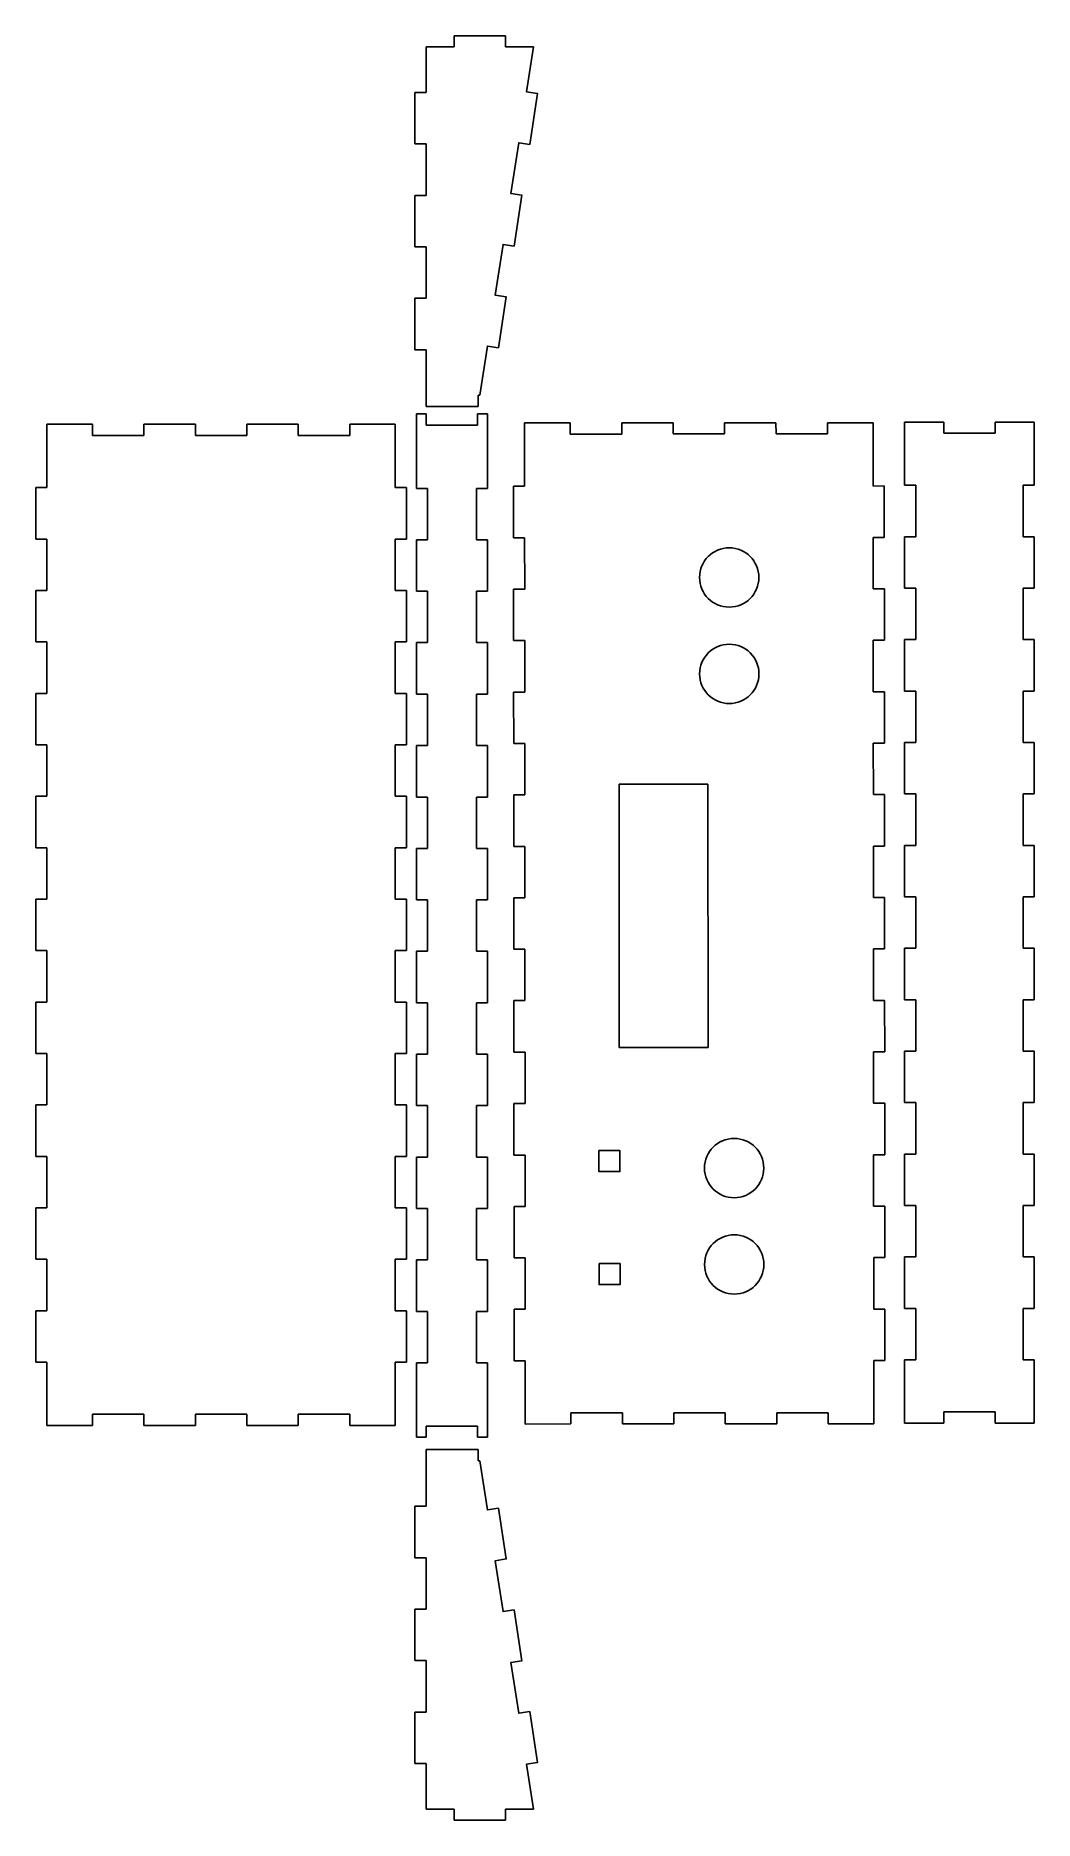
# Model space of a CAD drawing. Header units: millimetres. Extents: x -262 to 8, y -236 to 246.
import ezdxf

# ---------------------------------------------------------------- set-up
doc = ezdxf.new("R2010")
doc.units = ezdxf.units.MM
doc.header["$MEASUREMENT"] = 0
doc.layers.get('0').update_dxf_attribs({"linetype": 'CONTINUOUS'})
for name, color, linetype in [('back_outsideCutPath', 7, 'CONTINUOUS'), ('front_outsideCutPath', 7, 'CONTINUOUS'), ('left_outsideCutPath', 7, 'CONTINUOUS'), ('right_outsideCutPath', 7, 'CONTINUOUS'), ('top_outsideCutPath', 7, 'CONTINUOUS')]:
    doc.layers.add(name, color=color, linetype=linetype)

msp = doc.modelspace()

# ---------------------------------------------------------------- linework, layer by layer
at = {"linetype": 'Continuous'}
for p, q in [((-142.48, 145.8), (-142.48, 148.8)), ((-142.48, 148.8), (-142.02, 148.8)), ((-156.5, 143.77), (-159.11, 143.77)), ((-159.11, 140.77), (-159.11, 143.77)), ((-142.62, 140.77), (-156.5, 140.77)), ((-142.62, 143.77), (-139.95, 143.77)), ((-139.95, 140.77), (-139.95, 143.77)), ((-104.48, 43.9), (-80.48, 43.92)), ((-104.43, -27.1), (-104.48, 43.9)), ((-80.48, 43.92), (-80.43, -27.08)), ((-80.43, -27.08), (-104.43, -27.1)), ((-32.79, -83.78), (-35.79, -83.78)), ((-159.11, -129.23), (-159.11, -132.23)), ((-142.62, -129.23), (-156.5, -129.23)), ((-139.95, -129.23), (-139.95, -132.23)), ((-83.11, -125.63), (-83.11, -125.63)), ((-156.5, -132.23), (-159.11, -132.23)), ((-142.62, -132.23), (-139.95, -132.23)), ((-142.49, -135.54), (-142.49, -138.54)), ((-142.49, -138.54), (-142.03, -138.54))]:
    msp.add_line(p, q, dxfattribs=at)
for points in [[(-109.88, -54.9), (-109.88, -60.55), (-104.22, -60.55), (-104.23, -54.89)], [(-109.86, -85.38), (-109.86, -91.03), (-104.2, -91.03), (-104.21, -85.37)]]:
    msp.add_lwpolyline(points, close=True, dxfattribs=at)
for centre in [(-74.76, 99.67), (-74.74, 73.67), (-73.43, -59.62), (-73.41, -85.62)]:
    msp.add_circle(centre, 8, dxfattribs=at)
at = {"layer": 'back_outsideCutPath'}
for p, q in [((-156.5, 140.77), (-156.5, 143.77)), ((-142.62, 143.77), (-142.62, 140.77)), ((-27.47, 141.6), (-27.47, 124.54)), ((-16.91, 141.6), (-27.47, 141.6)), ((-16.91, 138.6), (-16.91, 141.6)), ((7.53, 141.6), (-3.04, 141.6)), ((-3.04, 141.6), (-3.04, 138.6)), ((7.53, 124.54), (7.53, 141.6)), ((-3.04, 138.6), (-16.91, 138.6)), ((-27.47, 124.54), (-24.47, 124.54)), ((-24.47, 124.54), (-24.47, 110.67)), ((4.53, 110.67), (4.53, 124.54)), ((4.53, 124.54), (7.53, 124.54)), ((-24.47, 110.67), (-27.47, 110.67)), ((-27.47, 110.67), (-27.47, 96.79)), ((7.53, 110.67), (4.53, 110.67)), ((7.53, 96.79), (7.53, 110.67)), ((-27.47, 96.79), (-24.47, 96.79)), ((-24.47, 96.79), (-24.47, 82.92)), ((4.53, 82.92), (4.53, 96.79)), ((4.53, 96.79), (7.53, 96.79)), ((-24.47, 82.92), (-27.47, 82.92)), ((-27.47, 82.92), (-27.47, 69.04)), ((7.53, 82.92), (4.53, 82.92)), ((7.53, 69.04), (7.53, 82.92)), ((-27.47, 69.04), (-24.47, 69.04)), ((-24.47, 69.04), (-24.47, 55.17)), ((4.53, 55.17), (4.53, 69.04)), ((4.53, 69.04), (7.53, 69.04)), ((-24.47, 55.17), (-27.47, 55.17)), ((-27.47, 55.17), (-27.47, 41.29)), ((7.53, 55.17), (4.53, 55.17)), ((7.53, 41.29), (7.53, 55.17)), ((-27.47, 41.29), (-24.47, 41.29)), ((-24.47, 41.29), (-24.47, 27.42)), ((4.53, 27.42), (4.53, 41.29)), ((4.53, 41.29), (7.53, 41.29)), ((-24.47, 27.42), (-27.47, 27.42)), ((-27.47, 27.42), (-27.47, 13.54)), ((7.53, 27.42), (4.53, 27.42)), ((7.53, 13.54), (7.53, 27.42)), ((-27.47, 13.54), (-24.47, 13.54)), ((-24.47, 13.54), (-24.47, -0.33)), ((4.53, -0.33), (4.53, 13.54)), ((4.53, 13.54), (7.53, 13.54)), ((-24.47, -0.33), (-27.47, -0.33)), ((-27.47, -0.33), (-27.47, -14.21)), ((7.53, -0.33), (4.53, -0.33)), ((7.53, -14.21), (7.53, -0.33)), ((-27.47, -14.21), (-24.47, -14.21)), ((-24.47, -14.21), (-24.47, -28.08)), ((4.53, -28.08), (4.53, -14.21)), ((4.53, -14.21), (7.53, -14.21)), ((-24.47, -28.08), (-27.47, -28.08)), ((-27.47, -28.08), (-27.47, -41.96)), ((7.53, -28.08), (4.53, -28.08)), ((7.53, -41.96), (7.53, -28.08)), ((-27.47, -41.96), (-24.47, -41.96)), ((-24.47, -41.96), (-24.47, -55.83)), ((4.53, -55.83), (4.53, -41.96)), ((4.53, -41.96), (7.53, -41.96)), ((-24.47, -55.83), (-27.47, -55.83)), ((-27.47, -55.83), (-27.47, -69.71)), ((7.53, -55.83), (4.53, -55.83)), ((7.53, -69.71), (7.53, -55.83)), ((-27.47, -69.71), (-24.47, -69.71)), ((-24.47, -69.71), (-24.47, -83.58)), ((4.53, -83.58), (4.53, -69.71)), ((4.53, -69.71), (7.53, -69.71)), ((-24.47, -83.58), (-27.47, -83.58)), ((-27.47, -83.58), (-27.47, -97.46)), ((7.53, -83.58), (4.53, -83.58)), ((7.53, -97.46), (7.53, -83.58)), ((-27.47, -97.46), (-24.47, -97.46)), ((-24.47, -97.46), (-24.47, -111.33)), ((4.53, -111.33), (4.53, -97.46)), ((4.53, -97.46), (7.53, -97.46)), ((-24.47, -111.33), (-27.47, -111.33)), ((-27.47, -111.33), (-27.47, -128.4)), ((7.53, -111.33), (4.53, -111.33)), ((7.53, -128.4), (7.53, -111.33)), ((-27.47, -128.4), (-16.91, -128.4)), ((-16.91, -128.4), (-16.91, -125.4)), ((-16.91, -125.4), (-3.04, -125.4)), ((-3.04, -125.4), (-3.04, -128.4)), ((-3.04, -128.4), (7.53, -128.4))]:
    msp.add_line(p, q, dxfattribs=at)
at = {"layer": 'front_outsideCutPath'}
for p, q in [((-159.11, 140.77), (-159.11, 123.71)), ((-139.95, 123.71), (-139.95, 140.77)), ((-159.11, 123.71), (-156.11, 123.71)), ((-156.11, 123.71), (-156.11, 109.84)), ((-142.95, 109.84), (-142.95, 123.71)), ((-142.95, 123.71), (-139.95, 123.71)), ((-156.11, 109.84), (-159.11, 109.84)), ((-159.11, 109.84), (-159.11, 95.96)), ((-139.95, 109.84), (-142.95, 109.84)), ((-139.95, 95.96), (-139.95, 109.84)), ((-159.11, 95.96), (-156.11, 95.96)), ((-156.11, 95.96), (-156.11, 82.09)), ((-142.95, 82.09), (-142.95, 95.96)), ((-142.95, 95.96), (-139.95, 95.96)), ((-156.11, 82.09), (-159.11, 82.09)), ((-159.11, 82.09), (-159.11, 68.21)), ((-139.95, 82.09), (-142.95, 82.09)), ((-139.95, 68.21), (-139.95, 82.09)), ((-159.11, 68.21), (-156.11, 68.21)), ((-156.11, 68.21), (-156.11, 54.34)), ((-142.95, 54.34), (-142.95, 68.21)), ((-142.95, 68.21), (-139.95, 68.21)), ((-156.11, 54.34), (-159.11, 54.34)), ((-159.11, 54.34), (-159.11, 40.46)), ((-139.95, 54.34), (-142.95, 54.34)), ((-139.95, 40.46), (-139.95, 54.34)), ((-159.11, 40.46), (-156.11, 40.46)), ((-156.11, 40.46), (-156.11, 26.59)), ((-142.95, 26.59), (-142.95, 40.46)), ((-142.95, 40.46), (-139.95, 40.46)), ((-156.11, 26.59), (-159.11, 26.59)), ((-159.11, 26.59), (-159.11, 12.71)), ((-139.95, 26.59), (-142.95, 26.59)), ((-139.95, 12.71), (-139.95, 26.59)), ((-159.11, 12.71), (-156.11, 12.71)), ((-156.11, 12.71), (-156.11, -1.16)), ((-142.95, -1.16), (-142.95, 12.71)), ((-142.95, 12.71), (-139.95, 12.71)), ((-156.11, -1.16), (-159.11, -1.16)), ((-159.11, -1.16), (-159.11, -15.04)), ((-139.95, -1.16), (-142.95, -1.16)), ((-139.95, -15.04), (-139.95, -1.16)), ((-159.11, -15.04), (-156.11, -15.04)), ((-156.11, -15.04), (-156.11, -28.91)), ((-142.95, -28.91), (-142.95, -15.04)), ((-142.95, -15.04), (-139.95, -15.04)), ((-156.11, -28.91), (-159.11, -28.91)), ((-159.11, -28.91), (-159.11, -42.79)), ((-139.95, -28.91), (-142.95, -28.91)), ((-139.95, -42.79), (-139.95, -28.91)), ((-159.11, -42.79), (-156.11, -42.79)), ((-156.11, -42.79), (-156.11, -56.66)), ((-142.95, -56.66), (-142.95, -42.79)), ((-142.95, -42.79), (-139.95, -42.79)), ((-156.11, -56.66), (-159.11, -56.66)), ((-159.11, -56.66), (-159.11, -70.54)), ((-139.95, -56.66), (-142.95, -56.66)), ((-139.95, -70.54), (-139.95, -56.66)), ((-159.11, -70.54), (-156.11, -70.54)), ((-156.11, -70.54), (-156.11, -84.41)), ((-142.95, -84.41), (-142.95, -70.54)), ((-142.95, -70.54), (-139.95, -70.54)), ((-156.11, -84.41), (-159.11, -84.41)), ((-159.11, -84.41), (-159.11, -98.29)), ((-139.95, -84.41), (-142.95, -84.41)), ((-139.95, -98.29), (-139.95, -84.41)), ((-159.11, -98.29), (-156.11, -98.29)), ((-156.11, -98.29), (-156.11, -112.16)), ((-142.95, -112.16), (-142.95, -98.29)), ((-142.95, -98.29), (-139.95, -98.29)), ((-156.11, -112.16), (-159.11, -112.16)), ((-159.11, -112.16), (-159.11, -129.23)), ((-139.95, -112.16), (-142.95, -112.16)), ((-139.95, -129.23), (-139.95, -112.16)), ((-156.5, -129.23), (-156.5, -132.23)), ((-142.62, -132.23), (-142.62, -129.23))]:
    msp.add_line(p, q, dxfattribs=at)
at = {"layer": 'left_outsideCutPath'}
for p, q in [((-258.81, 140.98), (-258.81, 123.91)), ((-246.49, 140.98), (-258.81, 140.98)), ((-246.49, 137.98), (-246.49, 140.98)), ((-218.74, 140.98), (-232.62, 140.98)), ((-232.62, 140.98), (-232.62, 137.98)), ((-218.74, 137.98), (-218.74, 140.98)), ((-190.99, 140.98), (-204.87, 140.98)), ((-204.87, 140.98), (-204.87, 137.98)), ((-190.99, 137.98), (-190.99, 140.98)), ((-164.81, 140.98), (-177.12, 140.98)), ((-177.12, 140.98), (-177.12, 137.98)), ((-164.81, 123.91), (-164.81, 140.98)), ((-232.62, 137.98), (-246.49, 137.98)), ((-204.87, 137.98), (-218.74, 137.98)), ((-177.12, 137.98), (-190.99, 137.98)), ((-258.81, 123.91), (-261.81, 123.91)), ((-261.81, 123.91), (-261.81, 110.04)), ((-161.81, 123.91), (-164.81, 123.91)), ((-161.81, 110.04), (-161.81, 123.91)), ((-261.81, 110.04), (-258.81, 110.04)), ((-258.81, 110.04), (-258.81, 96.16)), ((-164.81, 96.16), (-164.81, 110.04)), ((-164.81, 110.04), (-161.81, 110.04)), ((-258.81, 96.16), (-261.81, 96.16)), ((-261.81, 96.16), (-261.81, 82.29)), ((-161.81, 96.16), (-164.81, 96.16)), ((-161.81, 82.29), (-161.81, 96.16)), ((-261.81, 82.29), (-258.81, 82.29)), ((-258.81, 82.29), (-258.81, 68.41)), ((-164.81, 68.41), (-164.81, 82.29)), ((-164.81, 82.29), (-161.81, 82.29)), ((-258.81, 68.41), (-261.81, 68.41)), ((-261.81, 68.41), (-261.81, 54.54)), ((-161.81, 68.41), (-164.81, 68.41)), ((-161.81, 54.54), (-161.81, 68.41)), ((-261.81, 54.54), (-258.81, 54.54)), ((-258.81, 54.54), (-258.81, 40.66)), ((-164.81, 40.66), (-164.81, 54.54)), ((-164.81, 54.54), (-161.81, 54.54)), ((-258.81, 40.66), (-261.81, 40.66)), ((-261.81, 40.66), (-261.81, 26.79)), ((-161.81, 40.66), (-164.81, 40.66)), ((-161.81, 26.79), (-161.81, 40.66)), ((-261.81, 26.79), (-258.81, 26.79)), ((-258.81, 26.79), (-258.81, 12.91)), ((-164.81, 12.91), (-164.81, 26.79)), ((-164.81, 26.79), (-161.81, 26.79)), ((-258.81, 12.91), (-261.81, 12.91)), ((-261.81, 12.91), (-261.81, -0.96)), ((-161.81, 12.91), (-164.81, 12.91)), ((-161.81, -0.96), (-161.81, 12.91)), ((-261.81, -0.96), (-258.81, -0.96)), ((-258.81, -0.96), (-258.81, -14.84)), ((-164.81, -14.84), (-164.81, -0.96)), ((-164.81, -0.96), (-161.81, -0.96)), ((-258.81, -14.84), (-261.81, -14.84)), ((-261.81, -14.84), (-261.81, -28.71)), ((-161.81, -14.84), (-164.81, -14.84)), ((-161.81, -28.71), (-161.81, -14.84)), ((-261.81, -28.71), (-258.81, -28.71)), ((-258.81, -28.71), (-258.81, -42.59)), ((-164.81, -42.59), (-164.81, -28.71)), ((-164.81, -28.71), (-161.81, -28.71)), ((-258.81, -42.59), (-261.81, -42.59)), ((-261.81, -42.59), (-261.81, -56.46)), ((-161.81, -42.59), (-164.81, -42.59)), ((-161.81, -56.46), (-161.81, -42.59)), ((-261.81, -56.46), (-258.81, -56.46)), ((-258.81, -56.46), (-258.81, -70.34)), ((-164.81, -70.34), (-164.81, -56.46)), ((-164.81, -56.46), (-161.81, -56.46)), ((-258.81, -70.34), (-261.81, -70.34)), ((-261.81, -70.34), (-261.81, -84.21)), ((-161.81, -70.34), (-164.81, -70.34)), ((-161.81, -84.21), (-161.81, -70.34)), ((-261.81, -84.21), (-258.81, -84.21)), ((-258.81, -84.21), (-258.81, -98.09)), ((-164.81, -98.09), (-164.81, -84.21)), ((-164.81, -84.21), (-161.81, -84.21)), ((-258.81, -98.09), (-261.81, -98.09)), ((-261.81, -98.09), (-261.81, -111.96)), ((-161.81, -98.09), (-164.81, -98.09)), ((-161.81, -111.96), (-161.81, -98.09)), ((-261.81, -111.96), (-258.81, -111.96)), ((-258.81, -111.96), (-258.81, -129.02)), ((-164.81, -129.02), (-164.81, -111.96)), ((-164.81, -111.96), (-161.81, -111.96)), ((-258.81, -129.02), (-246.49, -129.02)), ((-246.49, -129.02), (-246.49, -126.02)), ((-246.49, -126.02), (-232.62, -126.02)), ((-232.62, -126.02), (-232.62, -129.02)), ((-232.62, -129.02), (-218.74, -129.02)), ((-218.74, -129.02), (-218.74, -126.02)), ((-218.74, -126.02), (-204.87, -126.02)), ((-204.87, -126.02), (-204.87, -129.02)), ((-204.87, -129.02), (-190.99, -129.02)), ((-190.99, -129.02), (-190.99, -126.02)), ((-190.99, -126.02), (-177.12, -126.02)), ((-177.12, -126.02), (-177.12, -129.02)), ((-177.12, -129.02), (-164.81, -129.02))]:
    msp.add_line(p, q, dxfattribs=at)
at = {"layer": 'right_outsideCutPath'}
for p, q in [((-117.64, 141.35), (-129.95, 141.34)), ((-129.95, 141.34), (-129.94, 124.28)), ((-117.63, 138.35), (-117.64, 141.35)), ((-89.89, 141.37), (-103.76, 141.36)), ((-103.76, 141.36), (-103.76, 138.36)), ((-89.88, 138.37), (-89.89, 141.37)), ((-62.14, 141.39), (-76.01, 141.38)), ((-76.01, 141.38), (-76.01, 138.38)), ((-62.13, 138.39), (-62.14, 141.39)), ((-35.95, 141.41), (-48.26, 141.4)), ((-48.26, 141.4), (-48.26, 138.4)), ((-35.94, 124.34), (-35.95, 141.41)), ((-103.76, 138.36), (-117.63, 138.35)), ((-76.01, 138.38), (-89.88, 138.37)), ((-48.26, 138.4), (-62.13, 138.39)), ((-129.94, 124.28), (-132.94, 124.28)), ((-132.94, 124.28), (-132.93, 110.4)), ((-32.94, 124.35), (-35.94, 124.34)), ((-32.93, 110.47), (-32.94, 124.35)), ((-132.93, 110.4), (-129.93, 110.4)), ((-129.93, 110.4), (-129.92, 96.53)), ((-35.92, 96.59), (-35.93, 110.47)), ((-35.93, 110.47), (-32.93, 110.47)), ((-129.92, 96.53), (-132.92, 96.53)), ((-132.92, 96.53), (-132.91, 82.65)), ((-32.92, 96.6), (-35.92, 96.59)), ((-32.91, 82.72), (-32.92, 96.6)), ((-132.91, 82.65), (-129.91, 82.65)), ((-129.91, 82.65), (-129.9, 68.78)), ((-35.9, 68.84), (-35.91, 82.72)), ((-35.91, 82.72), (-32.91, 82.72)), ((-129.9, 68.78), (-132.9, 68.78)), ((-132.9, 68.78), (-132.89, 54.9)), ((-32.9, 68.85), (-35.9, 68.84)), ((-32.89, 54.97), (-32.9, 68.85)), ((-132.89, 54.9), (-129.89, 54.9)), ((-129.89, 54.9), (-129.88, 41.03)), ((-35.88, 41.09), (-35.89, 54.97)), ((-35.89, 54.97), (-32.89, 54.97)), ((-129.88, 41.03), (-132.88, 41.03)), ((-132.88, 41.03), (-132.87, 27.15)), ((-32.88, 41.1), (-35.88, 41.09)), ((-32.87, 27.22), (-32.88, 41.1)), ((-132.87, 27.15), (-129.87, 27.15)), ((-129.87, 27.15), (-129.86, 13.28)), ((-35.86, 13.34), (-35.87, 27.22)), ((-35.87, 27.22), (-32.87, 27.22)), ((-129.86, 13.28), (-132.86, 13.28)), ((-132.86, 13.28), (-132.85, -0.6)), ((-32.86, 13.35), (-35.86, 13.34)), ((-32.85, -0.53), (-32.86, 13.35)), ((-132.85, -0.6), (-129.85, -0.6)), ((-129.85, -0.6), (-129.84, -14.47)), ((-35.84, -14.41), (-35.85, -0.53)), ((-35.85, -0.53), (-32.85, -0.53)), ((-32.84, -14.4), (-35.84, -14.41)), ((-32.83, -28.28), (-32.84, -14.4)), ((-129.84, -14.47), (-132.84, -14.47)), ((-132.84, -14.47), (-132.83, -28.35)), ((-132.83, -28.35), (-129.83, -28.35)), ((-129.83, -28.35), (-129.82, -42.22)), ((-35.82, -42.16), (-35.83, -28.28)), ((-35.83, -28.28), (-32.83, -28.28)), ((-129.82, -42.22), (-132.82, -42.22)), ((-132.82, -42.22), (-132.81, -56.1)), ((-32.82, -42.15), (-35.82, -42.16)), ((-32.81, -56.03), (-32.82, -42.15)), ((-132.81, -56.1), (-129.81, -56.1)), ((-129.81, -56.1), (-129.8, -69.97)), ((-35.8, -69.91), (-35.81, -56.03)), ((-35.81, -56.03), (-32.81, -56.03)), ((-129.8, -69.97), (-132.8, -69.97)), ((-132.8, -69.97), (-132.79, -83.85)), ((-32.8, -69.9), (-35.8, -69.91)), ((-32.79, -83.78), (-32.8, -69.9)), ((-132.79, -83.85), (-129.79, -83.85)), ((-129.79, -83.85), (-129.78, -97.72)), ((-35.78, -97.66), (-35.79, -83.78)), ((-35.79, -83.78), (-32.79, -83.78)), ((-129.78, -97.72), (-132.78, -97.72)), ((-132.78, -97.72), (-132.78, -111.6)), ((-32.78, -97.65), (-35.78, -97.66)), ((-32.78, -111.53), (-32.78, -97.65)), ((-132.78, -111.6), (-129.78, -111.6)), ((-129.78, -111.6), (-129.76, -128.66)), ((-35.76, -128.59), (-35.78, -111.53)), ((-35.78, -111.53), (-32.78, -111.53)), ((-129.76, -128.66), (-117.45, -128.65)), ((-117.45, -125.65), (-103.58, -125.64)), ((-117.45, -128.65), (-117.45, -125.65)), ((-103.58, -125.64), (-103.58, -128.64)), ((-103.58, -128.64), (-89.7, -128.63)), ((-89.7, -125.63), (-75.83, -125.62)), ((-89.7, -128.63), (-89.7, -125.63)), ((-75.83, -125.62), (-75.83, -128.62)), ((-75.83, -128.62), (-61.95, -128.61)), ((-61.95, -125.61), (-48.08, -125.6)), ((-61.95, -128.61), (-61.95, -125.61)), ((-48.08, -125.6), (-48.08, -128.6)), ((-48.08, -128.6), (-35.76, -128.59))]:
    msp.add_line(p, q, dxfattribs=at)
at = {"layer": 'top_outsideCutPath'}
for p, q in [((-135.08, 245.8), (-148.95, 245.8)), ((-148.95, 245.8), (-148.95, 242.8)), ((-135.08, 242.8), (-135.08, 245.8)), ((-156.52, 242.8), (-156.52, 230.48)), ((-148.95, 242.8), (-156.52, 242.8)), ((-127.52, 242.8), (-135.08, 242.8)), ((-156.52, 230.48), (-159.52, 230.48)), ((-159.52, 230.48), (-159.52, 216.61)), ((-159.52, 216.61), (-156.52, 216.61)), ((-156.52, 216.61), (-156.52, 202.73)), ((-156.52, 202.73), (-159.52, 202.73)), ((-159.52, 202.73), (-159.52, 188.86)), ((-159.52, 188.86), (-156.52, 188.86)), ((-156.52, 188.86), (-156.52, 174.98)), ((-156.52, 174.98), (-159.52, 174.98)), ((-159.52, 174.98), (-159.52, 161.11)), ((-159.52, 161.11), (-156.52, 161.11)), ((-156.52, 161.11), (-156.52, 148.8)), ((-156.52, 148.8), (-156.52, 145.8)), ((-156.52, 145.8), (-142.48, 145.8)), ((-156.53, -135.54), (-142.49, -135.54)), ((-156.53, -138.54), (-156.53, -135.54)), ((-156.53, -135.54), (-142.49, -135.54)), ((-156.53, -150.85), (-156.53, -138.54)), ((-159.53, -164.73), (-159.53, -150.85)), ((-159.53, -150.85), (-156.53, -150.85)), ((-156.53, -164.73), (-159.53, -164.73)), ((-156.53, -178.6), (-156.53, -164.73)), ((-159.53, -192.48), (-159.53, -178.6)), ((-159.53, -178.6), (-156.53, -178.6)), ((-156.53, -192.48), (-159.53, -192.48)), ((-156.53, -206.35), (-156.53, -192.48)), ((-159.53, -220.23), (-159.53, -206.35)), ((-159.53, -206.35), (-156.53, -206.35)), ((-156.53, -220.23), (-159.53, -220.23)), ((-156.53, -232.54), (-156.53, -220.23)), ((-148.96, -232.54), (-156.53, -232.54)), ((-148.96, -235.54), (-148.96, -232.54)), ((-135.09, -235.54), (-148.96, -235.54)), ((-127.53, -232.54), (-135.09, -232.54)), ((-135.09, -232.54), (-135.09, -235.54))]:
    msp.add_line(p, q, dxfattribs=at)
for points in [[(-142.02, 148.8), (-139.97, 162.06), (-137.01, 161.61), (-134.89, 175.32), (-137.86, 175.78), (-135.74, 189.49), (-132.78, 189.03), (-130.66, 202.74), (-133.63, 203.2), (-131.51, 216.91), (-128.55, 216.46), (-126.43, 230.17), (-129.39, 230.63), (-127.52, 242.8)], [(-142.03, -138.54), (-139.98, -151.81), (-137.02, -151.35), (-134.9, -165.06), (-137.87, -165.52), (-135.75, -179.23), (-132.79, -178.78), (-130.67, -192.49), (-133.64, -192.95), (-131.52, -206.66), (-128.56, -206.2), (-126.44, -219.91), (-129.4, -220.37), (-127.53, -232.54)]]:
    msp.add_lwpolyline(points, dxfattribs=at)

doc.saveas('drawing.dxf')
